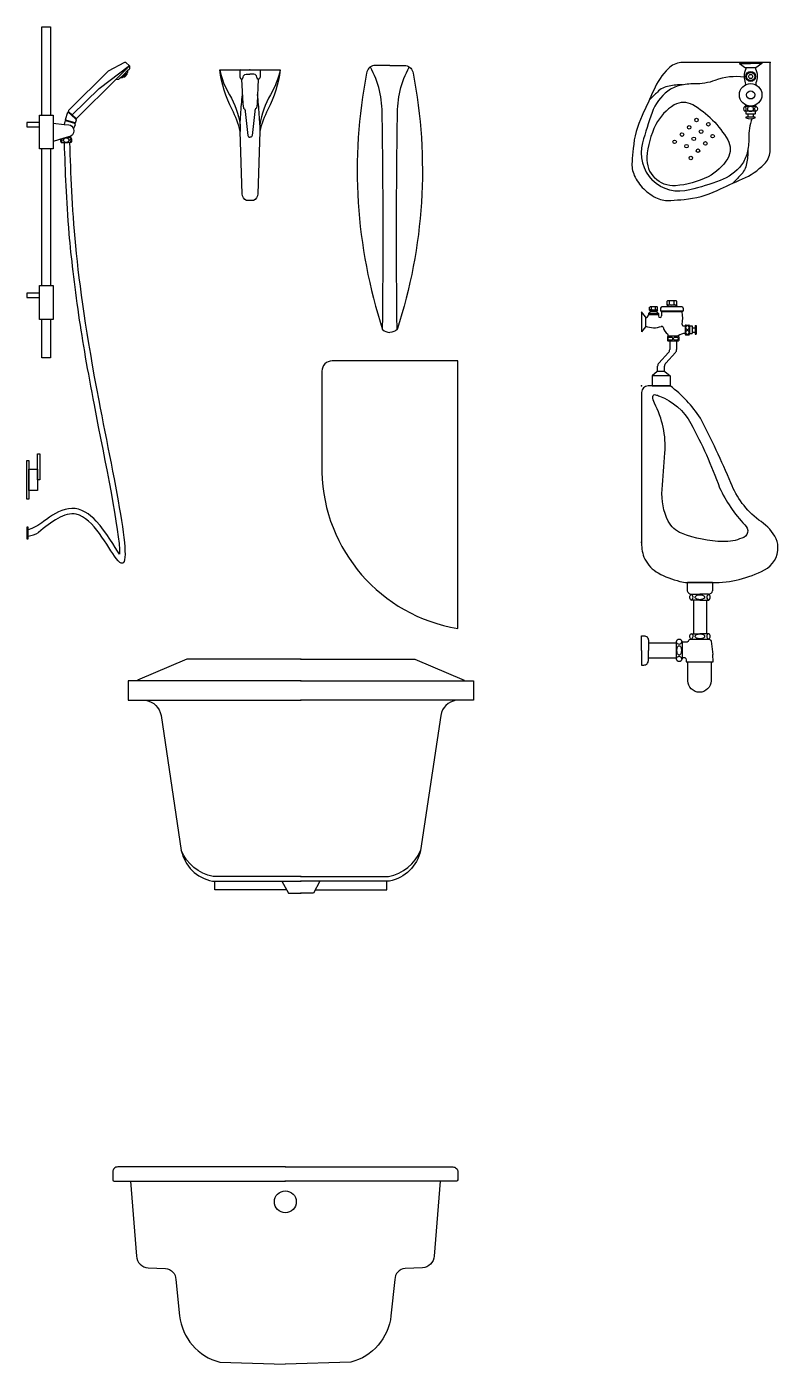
# Model space of a CAD drawing. Header units: metres. Extents: x 30 to 38.4, y 11.3 to 22.1.
# Drawn here: x 34.132 to 35.872, y 13.754 to 16.853 of the extents above; entities that cross this region are included whole.
import ezdxf
from ezdxf.enums import TextEntityAlignment as Align

# ---------------------------------------------------------------- set-up
doc = ezdxf.new("R2010")
doc.units = ezdxf.units.M
doc.header["$MEASUREMENT"] = 0
for name, color, linetype in [('ID-ELE', 7, 'Continuous'), ('ID-WC', 7, 'Continuous'), ('WC-DET1', 8, 'Continuous'), ('WC-DET2', 15, 'Continuous'), ('WC-OUTL', 7, 'Continuous'), ('WC-SERIAL', 4, 'Continuous')]:
    doc.layers.add(name, color=color, linetype=linetype)
doc.styles.get("Standard").update_dxf_attribs({"font": 'arial.ttf'})

# ---------------------------------------------------------------- blocks, each defined once
blk = doc.blocks.new('C306P')
at = {"color": 2}
blk.add_point((0, 0), dxfattribs=at)
at = {"layer": 'WC-DET1', "color": 7, "linetype": 'Continuous'}
for points in [[(-0.0219, 0.0003), (-0.0236, -0.001), (-0.0238, -0.0144, 0.211653), (-0.0208, -0.0213, 0.394858), (-0.0179, -0.0213, 0.198413), (-0.0158, -0.0167, -0.376581), (-0.0091, -0.0096), (0, -0.0096)], [(0.0219, 0.0003), (0.0236, -0.001), (0.0238, -0.0144, -0.211653), (0.0208, -0.0213, -0.394858), (0.0179, -0.0213, -0.198413), (0.0158, -0.0167, 0.376581), (0.0091, -0.0096), (0, -0.0096)]]:
    blk.add_lwpolyline(points, format="xyb", dxfattribs=at)
at = {"layer": 'WC-DET1', "color": 8}
for points in [[(-0.0702, 0, 0.078226), (-0.0473, -0.0578, -0.097113), (-0.023, -0.127, 2.232733)], [(0.0702, 0, -0.078226), (0.0473, -0.0578, 0.097113), (0.023, -0.127, -2.232733)], [(-0.023, -0.127, -0.003731), (-0.0197, -0.0801, -0.008293), (-0.0176, -0.0573, -0.615014)], [(0.023, -0.127, 0.003731), (0.0197, -0.0801, 0.008293), (0.0176, -0.0573, 0.615014)]]:
    blk.add_lwpolyline(points, format="xyb", dxfattribs=at)
at = {"layer": 'WC-DET1', "color": 8, "linetype": 'Continuous'}
for points in [[(-0.0193, -0.0218), (-0.0166, -0.0787), (-0.0148, -0.0889, -0.33122), (-0.0113, -0.0962), (-0.0048, -0.1519, 0.388144), (0, -0.156)], [(0.0193, -0.0218), (0.0166, -0.0787), (0.0148, -0.0889, 0.33122), (0.0113, -0.0962), (0.0048, -0.1519, -0.388144), (0, -0.156)]]:
    blk.add_lwpolyline(points, format="xyb", dxfattribs=at)
for points in [[(-0.023, -0.127), (-0.0225, -0.1427)], [(0.023, -0.127), (0.0225, -0.1427)]]:
    blk.add_lwpolyline(points, dxfattribs=at)
at = {"layer": 'WC-OUTL', "linetype": 'Continuous'}
blk.add_lwpolyline([(0, -0.3029), (-0.0078, -0.3029, -0.274441), (-0.0179, -0.287), (-0.0225, -0.1427, 0.057927), (-0.0415, -0.0918, -0.085378), (-0.0702, 0), (0, 0), (0.0702, 0, -0.085378), (0.0415, -0.0918, 0.057927), (0.0225, -0.1427), (0.0179, -0.287, -0.274441), (0.0078, -0.3029)], format="xyb", close=True, dxfattribs=at)
at = {"layer": 'WC-SERIAL', "flags": 3}
blk.add_attdef('SERIAL', text='', height=0.03, dxfattribs=at).set_placement((0.0112, 0.1248), align=Align.TOP_CENTER)
blk = doc.blocks.new('C306F')
at = {"layer": 'WC-DET1'}
for points in [[(-0.0167, -0.6118, 0.006232), (-0.0175, -0.1163, 0.12556), (-0.0447, -0.0035, -2.905495)], [(0.0167, -0.6118, -0.006232), (0.0175, -0.1163, -0.12556), (0.0447, -0.0035, 2.905495)]]:
    blk.add_lwpolyline(points, format="xyb", dxfattribs=at)
at = {"layer": 'WC-OUTL'}
for points in [[(0, 0), (-0.037, 0, 0.33664), (-0.0539, -0.0177, 0.12748), (-0.0167, -0.6118, 0.162992), (-0.0003, -0.6187, 0.326964)], [(0, 0), (0.0369, 0, -0.33664), (0.0538, -0.0177, -0.12748), (0.0167, -0.6118, -0.162992), (0.0002, -0.6187, -0.326964)]]:
    blk.add_lwpolyline(points, format="xyb", dxfattribs=at)
at = {"layer": 'WC-SERIAL', "flags": 3}
blk.add_attdef('SERIAL', text='', height=0.0309, dxfattribs=at).set_placement((0, -0.6202), align=Align.TOP_CENTER)
blk = doc.blocks.new('C306S')
at = {"layer": 'WC-OUTL'}
blk.add_lwpolyline([(0, 0), (-0.291, 0, 0.414214), (-0.3148, -0.0238), (-0.3148, -0.2575)], format="xyb", dxfattribs=at)
blk.add_lwpolyline([(0, -0.6201), (0, 0)], dxfattribs=at)
blk.add_arc((0.0612, -0.249), 0.3761, 181.2985, 260.6289, dxfattribs=at)
at = {"layer": 'WC-SERIAL', "flags": 3}
blk.add_attdef('SERIAL', text='', height=0.031, dxfattribs=at).set_placement((-0.1574, -0.6217), align=Align.TOP_CENTER)
blk = doc.blocks.new('C305P')
at = {"color": 2}
blk.add_point((0, 0), dxfattribs=at)
at = {"layer": 'WC-DET1', "color": 7}
blk.add_line((-0.0331, -0.0123), (-0.057, -0.0123), dxfattribs=at)
for points in [[(-0.0711, 0), (-0.0711, -0.0021)], [(-0.0711, -0.0021), (-0.057, -0.0123)], [(-0.019, -0.0021), (-0.0331, -0.0123)], [(-0.019, 0), (-0.019, -0.0021)], [(-0.0341, -0.102), (-0.057, -0.102)], [(-0.0334, -0.1129), (-0.057, -0.1129)], [(-0.0561, -0.102), (-0.0561, -0.0986)], [(-0.0513, -0.1198), (-0.0513, -0.1263)], [(-0.0396, -0.1198), (-0.0396, -0.1263)], [(-0.0344, -0.1263), (-0.0396, -0.1263)]]:
    blk.add_lwpolyline(points, dxfattribs=at)
at = {"layer": 'WC-DET1'}
for points in [[(-0.0711, -0.0021), (-0.0451, -0.0021)], [(-0.019, -0.0021), (-0.045, -0.0021)], [(-0.057, -0.1129), (-0.0585, -0.1129)], [(-0.0396, -0.1263), (-0.0513, -0.1263)]]:
    blk.add_lwpolyline(points, dxfattribs=at)
at = {"layer": 'WC-DET1', "color": 7}
for points in [[(-0.0566, -0.0123), (-0.0566, -0.0149, 0.203421), (-0.0574, -0.0472, -0.239604), (-0.0577, -0.0522, 0.107469)], [(-0.0335, -0.0123), (-0.0335, -0.0149, -0.203421), (-0.0327, -0.0472, 0.239604), (-0.0324, -0.0522, -0.107469)], [(-0.057, -0.102), (-0.0585, -0.102, 0.503615)], [(-0.0513, -0.1198), (-0.0541, -0.1198, -0.414214), (-0.0556, -0.1183), (-0.0556, -0.1145, 0.375735), (-0.057, -0.1129, 4.213531)], [(-0.0341, -0.0987), (-0.0341, -0.102), (-0.0333, -0.102), (-0.0324, -0.102, -0.532145), (-0.0324, -0.1129), (-0.0334, -0.1129, 0.309364), (-0.0348, -0.1144), (-0.0348, -0.1183, -0.414214), (-0.0363, -0.1198), (-0.0396, -0.1198)], [(-0.0513, -0.1263), (-0.0565, -0.1263), (-0.0565, -0.1283, 0.162899), (-0.0344, -0.1283), (-0.0344, -0.1263)]]:
    blk.add_lwpolyline(points, format="xyb", dxfattribs=at)
at = {"layer": 'WC-DET1', "color": 7, "linetype": 'Continuous'}
for points in [[(-0.0602, -0.0339, 0.125072), (-0.1277, -0.0414, -0.096697), (-0.1751, -0.0494, 0.065656), (-0.2093, -0.0531, 0.103059), (-0.237, -0.0662, 0.145695), (-0.2734, -0.1157, 0.020993), (-0.2953, -0.1857, 0.26257), (-0.2728, -0.2728)], [(-0.0423, -0.1299, 0.091853), (-0.0494, -0.1751, -0.065656), (-0.0531, -0.2093, -0.103059), (-0.0662, -0.237, -0.145695), (-0.1157, -0.2734, -0.020993), (-0.1857, -0.2953, -0.26257), (-0.2728, -0.2728)]]:
    blk.add_lwpolyline(points, format="xyb", dxfattribs=at)
at = {"layer": 'WC-DET1', "color": 8, "linetype": 'Continuous'}
for points in [[(-0.2031, -0.0517, 0.060506), (-0.2341, -0.0545, 0.152529), (-0.2611, -0.0684, -0.005457), (-0.2795, -0.0861, -0.005457)], [(-0.1332, -0.1332, 0.057719), (-0.1791, -0.0983, 0.274343), (-0.2221, -0.0983, 0.142621), (-0.2647, -0.1438, 0.100645), (-0.2854, -0.2193, 0.216675), (-0.2674, -0.2674)], [(-0.1332, -0.1332, -0.057719), (-0.0983, -0.1791, -0.274343), (-0.0983, -0.2221, -0.142621), (-0.1438, -0.2647, -0.100645), (-0.2193, -0.2854, -0.216675), (-0.2674, -0.2674)], [(-0.0517, -0.2031, -0.060506), (-0.0545, -0.2341, -0.152529), (-0.0684, -0.2611, 0.005457), (-0.0861, -0.2795, 0.005457)]]:
    blk.add_lwpolyline(points, format="xyb", dxfattribs=at)
at = {"layer": 'WC-DET1'}
blk.add_lwpolyline([(-0.0396, -0.1198), (-0.0513, -0.1198, -0.414214)], format="xyb", dxfattribs=at)
for centre, radius in [((-0.0451, -0.0323), 0.0115), ((-0.0451, -0.075), 0.00945)]:
    blk.add_circle(centre, radius, dxfattribs=at)
at = {"layer": 'WC-DET1', "color": 7}
blk.add_circle((-0.0451, -0.075), 0.0261, dxfattribs=at)
blk.add_arc((-0.0548, -0.1074), 0.00657, 123.9611, 236.0389, dxfattribs=at)
at = {"layer": 'WC-DET2'}
for points in [[(-0.0585, -0.1129, 0.623891), (-0.0585, -0.102, 1.602844)], [(-0.0324, -0.1129, -0.623891), (-0.0324, -0.102, -1.602844)]]:
    blk.add_lwpolyline(points, format="xyb", dxfattribs=at)
blk.add_lwpolyline([(-0.0454, -0.102, 0.075608), (-0.0483, -0.1024, 0.085896), (-0.0506, -0.1036, 0.106037), (-0.0522, -0.1054, 0.126576), (-0.0527, -0.1074, 0.126576), (-0.0522, -0.1094, 0.106037), (-0.0506, -0.1113, 0.085896), (-0.0483, -0.1124, 0.075608), (-0.0454, -0.1129, 0.075608), (-0.0426, -0.1124, 0.085896), (-0.0403, -0.1113, 0.106037), (-0.0387, -0.1094, 0.126576), (-0.0382, -0.1074, 0.126576), (-0.0387, -0.1054, 0.106037), (-0.0403, -0.1036, 0.085896), (-0.0426, -0.1024, 0.075608)], format="xyb", close=True, dxfattribs=at)
for radius in [0.00945, 0.00464]:
    blk.add_circle((-0.0451, -0.0323), radius, dxfattribs=at)
at = {"layer": 'WC-DET2', "linetype": 'Continuous'}
for centre in [(-0.1874, -0.15), (-0.1705, -0.1331), (-0.143, -0.143), (-0.2211, -0.1837), (-0.2042, -0.1669), (-0.1768, -0.1768), (-0.1599, -0.1599), (-0.15, -0.1874), (-0.1331, -0.1705), (-0.1937, -0.1937), (-0.1669, -0.2042), (-0.1837, -0.2211)]:
    blk.add_circle(centre, 0.00415, dxfattribs=at)
at = {"layer": 'WC-OUTL', "linetype": 'Continuous'}
blk.add_lwpolyline([(-0.2067, 0, 0.170319), (-0.2356, -0.0138, 0.094549), (-0.2697, -0.0639, -0.008456), (-0.2963, -0.1225, 0.089408), (-0.3171, -0.1992, 0.000736), (-0.3198, -0.2303, 0.127584), (-0.3145, -0.2614, 0.089603), (-0.2928, -0.2928, 0.089603), (-0.2614, -0.3145, 0.127584), (-0.2303, -0.3198, 0.000736), (-0.1992, -0.3171, 0.089408), (-0.1225, -0.2963, -0.008456), (-0.0639, -0.2697, 0.094549), (-0.0138, -0.2356, 0.170319), (0, -0.2067), (0, 0)], format="xyb", close=True, dxfattribs=at)
at = {"layer": 'WC-SERIAL', "flags": 3}
blk.add_attdef('SERIAL', text='', height=0.03, rotation=315, dxfattribs=at).set_placement((-0.2094, -0.219), align=Align.TOP_CENTER)
blk = doc.blocks.new('C305S')
at = {"color": 2}
blk.add_point((0, 0), dxfattribs=at)
at = {"layer": 'WC-DET1'}
for p, q in [((0.0812, 0.1875), (0.0587, 0.1875)), ((0.039, 0.1677), (0.016, 0.1677)), ((0.039, 0.1647), (0.016, 0.1647)), ((0.0365, 0.1757), (0.0185, 0.1757)), ((0.094, 0.1717), (0.046, 0.1717)), ((0.1009, 0.1393), (0.1009, 0.1217)), ((0.1109, 0.1393), (0.1109, 0.1213)), ((0.0844, 0.1157), (0.0616, 0.1157)), ((0.081, 0.1037), (0.065, 0.1037)), ((0.066, 0.0237), (0.024, 0.0237))]:
    blk.add_line(p, q, dxfattribs=at)
at = {"layer": 'WC-DET1', "color": 7}
for p, q in [((0.009, 0.1587), (0.009, 0.1387)), ((0.0345, 0.1727), (0.0205, 0.1727)), ((0.094, 0.1737), (0.046, 0.1737)), ((0.0788, 0.1837), (0.0613, 0.1837)), ((0.1169, 0.1348), (0.1169, 0.1248)), ((0.1239, 0.1348), (0.1239, 0.1248)), ((0.053, 0.0337), (0.037, 0.0337)), ((0.1641, -0.4556), (0.1059, -0.4556)), ((0.1197, -0.574), (0.135, -0.574)), ((0.1503, -0.574), (0.135, -0.574)), ((0.0156, -0.5953), (0.0156, -0.6127)), ((0.0156, -0.6301), (0.0156, -0.6127)), ((0.135, -0.6394), (0.1607, -0.6394))]:
    blk.add_line(p, q, dxfattribs=at)
at = {"layer": 'WC-DET1', "color": 8, "linetype": 'Continuous'}
for points in [[(0.1803, -0.2357, 0.079889), (0.2389, -0.3221, -0.644211), (0.2321, -0.3525, -0.111662), (0.1888, -0.3607, -0.087506), (0.0925, -0.3414, -0.187014), (0.0616, -0.3132, -0.135158), (0.0475, -0.24, 0.00112), (0.0539, -0.1553, 0.141756), (0.0295, -0.0398, -0.122959), (0.0257, -0.0244, -0.566715), (0.0321, -0.0206, -0.122644), (0.0411, -0.0238)], [(0.0411, -0.0238, -0.18228), (0.1139, -0.0866, -0.039442), (0.1803, -0.2357)]]:
    blk.add_lwpolyline(points, format="xyb", dxfattribs=at)
at = {"layer": 'WC-DET1', "color": 7}
for points in [[(0.1151, -0.4823, 0.010098), (0.1155, -0.4823), (0.135, -0.4823, 0.354513)], [(0.1549, -0.4823, -0.010098), (0.1545, -0.4823), (0.135, -0.4823, -0.354513)], [(0.135, -0.4963), (0.1197, -0.4963, -0.489026)], [(0.135, -0.4963), (0.1503, -0.4963, 0.489026)], [(0.1151, -0.5864), (0.1551, -0.5864, -0.017764), (0.1555, -0.5865)], [(0.1072, -0.6394), (0.135, -0.6394, 0.060615)]]:
    blk.add_lwpolyline(points, format="xyb", dxfattribs=at)
for points in [[(0.0796, -0.5953), (0.0796, -0.6301)], [(0.0937, -0.5932), (0.0937, -0.6304)]]:
    blk.add_lwpolyline(points, dxfattribs=at)
at = {"layer": 'WC-DET2'}
for p, q in [((0.0644, 0.19), (0.0644, 0.1962)), ((0.0756, 0.19), (0.0756, 0.1962)), ((0.023, 0.1777), (0.023, 0.1827)), ((0.032, 0.1777), (0.032, 0.1827))]:
    blk.add_line(p, q, dxfattribs=at)
for points in [[(0.1026, 0.1353, -0.067174), (0.1029, 0.1373, -0.079584), (0.1036, 0.1388, -0.107132), (0.1047, 0.1399, -0.140396), (0.1059, 0.1403, -0.140396), (0.1071, 0.1399, -0.107132), (0.1082, 0.1388, -0.079584), (0.1089, 0.1373, -0.067174), (0.1092, 0.1353, -0.067174), (0.1089, 0.1333, -0.079584), (0.1082, 0.1318, -0.107132), (0.1071, 0.1307, -0.140396), (0.1059, 0.1303, -0.140396), (0.1047, 0.1307, -0.107132), (0.1036, 0.1318, -0.079584), (0.1029, 0.1333, -0.067174)], [(0.1026, 0.1241, -0.067174), (0.1029, 0.1261, -0.079584), (0.1036, 0.1276, -0.107132), (0.1047, 0.1287, -0.140396), (0.1059, 0.1291, -0.140396), (0.1071, 0.1287, -0.107132), (0.1082, 0.1276, -0.079584), (0.1089, 0.1261, -0.067174), (0.1092, 0.1241, -0.067174), (0.1089, 0.1221, -0.079584), (0.1082, 0.1206, -0.107132), (0.1071, 0.1194, -0.140396), (0.1059, 0.1191, -0.140396), (0.1047, 0.1194, -0.107132), (0.1036, 0.1206, -0.079584), (0.1029, 0.1221, -0.067174)], [(0.0664, 0.1134, -0.067174), (0.0687, 0.1131, -0.079584), (0.0705, 0.1123, -0.107132), (0.0717, 0.111, -0.140396), (0.0721, 0.1096, -0.140396), (0.0717, 0.1083, -0.107132), (0.0705, 0.107, -0.079584), (0.0687, 0.1062, -0.067174), (0.0664, 0.1059, -0.067174), (0.0642, 0.1062, -0.079584), (0.0624, 0.107, -0.107132), (0.0611, 0.1083, -0.140396), (0.0607, 0.1096, -0.140396), (0.0611, 0.111, -0.107132), (0.0624, 0.1123, -0.079584), (0.0642, 0.1131, -0.067174)], [(0.0793, 0.1134, -0.067174), (0.0815, 0.1131, -0.079584), (0.0833, 0.1123, -0.107132), (0.0846, 0.111, -0.140396), (0.085, 0.1096, -0.140396), (0.0846, 0.1083, -0.107132), (0.0833, 0.107, -0.079584), (0.0815, 0.1062, -0.067174), (0.0793, 0.1059, -0.067174), (0.077, 0.1062, -0.079584), (0.0752, 0.107, -0.107132), (0.074, 0.1083, -0.140396), (0.0736, 0.1096, -0.140396), (0.074, 0.111, -0.107132), (0.0752, 0.1123, -0.079584), (0.077, 0.1131, -0.067174)], [(0.1459, -0.4896, -0.168895), (0.1453, -0.4915, -0.105177), (0.1427, -0.4936, -0.067297), (0.1394, -0.4948, -0.053447), (0.135, -0.4953, -0.053447), (0.1306, -0.4948, -0.067297), (0.1273, -0.4936, -0.105177), (0.1247, -0.4915, -0.168895), (0.1241, -0.4896, -0.168895), (0.1247, -0.4876, -0.105177), (0.1273, -0.4855, -0.067297), (0.1306, -0.4843, -0.053447), (0.135, -0.4838, -0.053447), (0.1394, -0.4843, -0.067297), (0.1427, -0.4855, -0.105177), (0.1453, -0.4876, -0.168895)], [(0.1459, -0.5802, -0.168895), (0.1453, -0.5821, -0.105177), (0.1427, -0.5842, -0.067297), (0.1394, -0.5854, -0.053447), (0.135, -0.5859, -0.053447), (0.1306, -0.5854, -0.067297), (0.1273, -0.5842, -0.105177), (0.1247, -0.5821, -0.168895), (0.1241, -0.5802, -0.168895), (0.1247, -0.5782, -0.105177), (0.1273, -0.5761, -0.067297), (0.1306, -0.5749, -0.053447), (0.135, -0.5745, -0.053447), (0.1394, -0.5749, -0.067297), (0.1427, -0.5761, -0.105177), (0.1453, -0.5782, -0.168895)], [(0.0869, -0.6018, -0.180613), (0.0886, -0.6024, -0.103043), (0.0906, -0.605, -0.062616), (0.0917, -0.6083, -0.048836), (0.0921, -0.6127, -0.048836), (0.0917, -0.6171, -0.062616), (0.0906, -0.6204, -0.103043), (0.0886, -0.623, -0.180613), (0.0869, -0.6236, -0.180613), (0.0851, -0.623, -0.103043), (0.0832, -0.6204, -0.062616), (0.0821, -0.6171, -0.048836), (0.0817, -0.6127, -0.048836), (0.0821, -0.6083, -0.062616), (0.0832, -0.605, -0.103043), (0.0851, -0.6024, -0.180613)]]:
    blk.add_lwpolyline(points, format="xyb", close=True, dxfattribs=at)
for centre, radius, start, end in [((0.0616, 0.1903), 0.00283, 186.6919, 353.3081), ((0.0616, 0.1937), 0.00376, 41.5515, 95.192), ((0.07, 0.1842), 0.0133, 64.9424, 115.0576), ((0.07, 0.195), 0.00758, 222.075, 317.925), ((0.0784, 0.1937), 0.00379, 89.1986, 137.9376), ((0.0784, 0.1903), 0.00283, 186.7327, 353.2673), ((0.0208, 0.178), 0.00227, 186.6919, 353.3081), ((0.0208, 0.1807), 0.00301, 41.5515, 95.192), ((0.0275, 0.1731), 0.0106, 64.9424, 115.0576), ((0.0275, 0.1818), 0.00606, 222.075, 317.925), ((0.0343, 0.1807), 0.00303, 89.1986, 137.9376), ((0.0343, 0.178), 0.00227, 186.7327, 353.2673), ((0.1122, -0.4895), 0.00694, 286.7735, 72.0012), ((0.1578, -0.4895), 0.00694, 107.9988, 253.2265), ((0.1122, -0.5801), 0.00694, 294.1626, 62.0319), ((0.1578, -0.5801), 0.00694, 117.9681, 245.8374), ((0.0866, -0.5907), 0.00745, 199.5532, 340.4468), ((0.0866, -0.6347), 0.00745, 19.5532, 160.4468)]:
    blk.add_arc(centre, radius, start, end, dxfattribs=at)
at = {"layer": 'WC-OUTL'}
for p, q in [((0.0587, 0.1875), (0.0587, 0.1962)), ((0.0587, 0.1875), (0.0613, 0.1837)), ((0.0785, 0.1975), (0.0612, 0.1975)), ((0.0812, 0.1875), (0.0788, 0.1837)), ((0.0812, 0.1875), (0.0812, 0.1962)), ((0, 0.1717), (0, 0.1257)), ((0.009, 0.1602), (0, 0.1717)), ((0.009, 0.1602), (0.009, 0.1587)), ((0.0205, 0.1727), (0.016, 0.1677)), ((0.016, 0.1677), (0.016, 0.1647)), ((0.0185, 0.1757), (0.0185, 0.1827)), ((0.0185, 0.1757), (0.0205, 0.1727)), ((0.0343, 0.1837), (0.0205, 0.1837)), ((0.0365, 0.1757), (0.0345, 0.1727)), ((0.039, 0.1677), (0.0345, 0.1727)), ((0.0365, 0.1757), (0.0365, 0.1827)), ((0.039, 0.1677), (0.039, 0.1622)), ((0.044, 0.1807), (0.044, 0.1737)), ((0.046, 0.1737), (0.044, 0.1737)), ((0.046, 0.1737), (0.046, 0.1622)), ((0.0613, 0.1837), (0.047, 0.1837)), ((0.093, 0.1837), (0.0788, 0.1837)), ((0.096, 0.1737), (0.094, 0.1737)), ((0.094, 0.1737), (0.094, 0.1717)), ((0.096, 0.1807), (0.096, 0.1737)), ((0.009, 0.1372), (0, 0.1257)), ((0.009, 0.1387), (0.009, 0.1372)), ((0.0966, 0.1393), (0.1009, 0.1393)), ((0.1029, 0.1413), (0.1089, 0.1413)), ((0.1109, 0.1393), (0.1169, 0.1393)), ((0.1169, 0.1393), (0.1169, 0.1348)), ((0.1169, 0.1348), (0.1239, 0.1348)), ((0.1169, 0.1248), (0.1239, 0.1248)), ((0.1169, 0.1248), (0.1169, 0.1213)), ((0.1239, 0.1398), (0.1264, 0.1398)), ((0.1239, 0.1398), (0.1239, 0.1348)), ((0.1239, 0.1248), (0.1239, 0.1198)), ((0.1264, 0.1398), (0.1264, 0.1198)), ((0.06, 0.1142), (0.0616, 0.1157)), ((0.06, 0.1142), (0.06, 0.1052)), ((0.06, 0.1052), (0.0616, 0.1037)), ((0.0616, 0.1157), (0.0616, 0.1174)), ((0.065, 0.1037), (0.0616, 0.1037)), ((0.065, 0.1037), (0.065, 0.0846)), ((0.0844, 0.1037), (0.081, 0.1037)), ((0.081, 0.1037), (0.081, 0.0846)), ((0.0844, 0.1157), (0.0844, 0.1159)), ((0.086, 0.1142), (0.0844, 0.1157)), ((0.086, 0.1052), (0.0844, 0.1037)), ((0.086, 0.1142), (0.086, 0.1052)), ((0.1009, 0.1217), (0.1009, 0.1203)), ((0.1029, 0.1183), (0.1089, 0.1183)), ((0.1109, 0.1213), (0.1109, 0.1203)), ((0.1109, 0.1213), (0.1169, 0.1213)), ((0.1239, 0.1198), (0.1264, 0.1198)), ((0.0624, 0.0779), (0.0396, 0.0526)), ((0.0784, 0.0779), (0.0556, 0.0526)), ((0.036, 0.0337), (0.024, 0.0237)), ((0.037, 0.0337), (0.036, 0.0337)), ((0.037, 0.0337), (0.037, 0.0459)), ((0.053, 0.0337), (0.053, 0.0459)), ((0.054, 0.0337), (0.053, 0.0337)), ((0.054, 0.0337), (0.066, 0.0237)), ((0.024, 0.0237), (0.024, 0)), ((0.066, 0.0237), (0.066, 0)), ((0.1056, -0.4556), (0.1056, -0.4745)), ((0.1644, -0.4556), (0.1644, -0.4745)), ((0.1145, -0.574), (0.1197, -0.574)), ((0.1555, -0.574), (0.1503, -0.574)), ((0.0796, -0.6301), (0.0796, -0.6322)), ((0.1607, -0.6394), (0.1654, -0.6394)), ((0.1654, -0.6394), (0.1651, -0.6226))]:
    blk.add_line(p, q, dxfattribs=at)
at = {"layer": 'WC-OUTL', "linetype": 'Continuous'}
blk.add_line((0.024, 0), (0.066, 0), dxfattribs=at)
blk.add_lwpolyline([(0.0073, -0.4012, 0.147517), (0.0381, -0.4333, 0.072712), (0.0885, -0.4527, 0.028781), (0.1059, -0.4556), (0.1641, -0.4556, 0.120202), (0.2846, -0.4263, 0.289533), (0.3156, -0.3733, 0.131317), (0.3087, -0.3479, 0.10954), (0.271, -0.3106, -0.135032), (0.2067, -0.2247, 0.0194), (0.1361, -0.0745, 0.088403), (0.066, 0), (0.0149, 0, 0.414214), (0, -0.0149), (0, -0.3638, 0.125819)], format="xyb", close=True, dxfattribs=at)
blk.add_lwpolyline([(0, -0.3638, -0.01455), (0, -0.3613)], format="xyb", dxfattribs=at)
at = {"layer": 'WC-OUTL'}
for points in [[(0.1197, -0.4963), (0.1145, -0.4963, -0.489026), (0.1151, -0.4823, -2.16941)], [(0.1503, -0.4963), (0.1555, -0.4963, 0.489026), (0.1549, -0.4823, 2.16941)], [(0, -0.6127), (0, -0.5787), (0.0052, -0.5787, -0.414214), (0.0156, -0.589), (0.0156, -0.5953), (0.0796, -0.5953)], [(0.0937, -0.5932), (0.1046, -0.5932, 0.171598), (0.1073, -0.5923), (0.1087, -0.5911, -0.360835), (0.1145, -0.5864, 3.113304)], [(0.1151, -0.5864), (0.1145, -0.5864, -0.499563), (0.1145, -0.574, -2.219789)], [(0.1549, -0.5864), (0.1555, -0.5864, 0.499563), (0.1555, -0.574, 2.219789)], [(0.1555, -0.5865, -0.347972), (0.1606, -0.5911), (0.1651, -0.6226)], [(0, -0.6127), (0, -0.6467), (0.0052, -0.6467, 0.414214), (0.0156, -0.6364), (0.0156, -0.6301), (0.0796, -0.6301)], [(0.0937, -0.6304, -0.672461), (0.103, -0.6343), (0.103, -0.6394), (0.1072, -0.6394, 0.060615)], [(0.1607, -0.6394), (0.1607, -0.6831, -1), (0.1072, -0.6831), (0.1072, -0.6394)]]:
    blk.add_lwpolyline(points, format="xyb", dxfattribs=at)
for points in [[(0.1197, -0.4963), (0.1197, -0.574)], [(0.1503, -0.4963), (0.1503, -0.574)], [(0.0796, -0.5932), (0.0796, -0.5953)], [(0.0796, -0.6301), (0.0796, -0.6322)], [(0.0937, -0.6304), (0.0937, -0.6322)]]:
    blk.add_lwpolyline(points, dxfattribs=at)
for centre, radius, start, end in [((0.0616, 0.1937), 0.00376, 95.192, 138.4485), ((0.0784, 0.1937), 0.00379, 42.0624, 89.1986), ((0.0092, 0.1655), 0.00684, 268.2272, 352.9754), ((0.0208, 0.1807), 0.00301, 95.192, 138.4485), ((0.0343, 0.1807), 0.00303, 42.0624, 89.1986), ((0.0425, 0.1622), 0.0035, 180, 0), ((0.047, 0.1807), 0.003, 90, 180), ((0.093, 0.1807), 0.003, 0, 90), ((0.0053, 0.1582), 0.0897, 350.1242, 8.6337), ((0.028, 0.1843), 0.0494, 247.3716, 290.9586), ((0.0468, 0.1354), 0.003, 11.4698, 110.9586), ((0.0751, 0.1411), 0.0259, 191.4698, 235.1842), ((0.0966, 0.1423), 0.003, 170.1242, 270), ((0.1029, 0.1393), 0.002, 90, 180), ((0.1089, 0.1393), 0.002, 0, 90), ((0.0586, 0.1174), 0.003, 0, 55.1842), ((0.0849, 0.1159), 0.0005, 127.3249, 180), ((0.1004, 0.0956), 0.0261, 88.9204, 127.3249), ((0.1029, 0.1203), 0.002, 180, 270), ((0.1089, 0.1203), 0.002, 270, 360), ((0.055, 0.0846), 0.01, 317.9285, 0), ((0.071, 0.0846), 0.01, 317.9285, 0), ((0.047, 0.0459), 0.01, 137.9285, 180), ((0.063, 0.0459), 0.01, 137.9285, 180), ((0.1151, -0.4726), 0.00969, 191.2972, 269.8171), ((0.1549, -0.4726), 0.00969, 270.1829, 348.7028), ((0.0866, -0.5946), 0.00716, 11.5293, 168.4707), ((0.0866, -0.6307), 0.00716, 191.5293, 348.4707)]:
    blk.add_arc(centre, radius, start, end, dxfattribs=at)
at = {"layer": 'WC-SERIAL', "flags": 3}
blk.add_attdef('SERIAL', text='', height=0.03, dxfattribs=at).set_placement((0.1548, -0.3953), align=Align.TOP_CENTER)
blk = doc.blocks.new('BH221F')
at = {"layer": 'WC-DET1', "color": 7}
for points in [[(0, 0), (-0.3793, 0)], [(-0.002, 0), (0.3773, 0)]]:
    blk.add_lwpolyline(points, dxfattribs=at)
at = {"layer": 'WC-DET2'}
for points in [[(-0.36, -0.045, -0.315222), (-0.325, -0.08), (-0.278, -0.393, 0.300819), (-0.206, -0.464), (0, -0.464)], [(0.358, -0.045, 0.315222), (0.323, -0.08), (0.276, -0.393, -0.300819), (0.204, -0.464), (-0.002, -0.464)], [(0, -0.453), (-0.204, -0.453, -0.254008), (-0.278, -0.393, -1.148441)], [(-0.002, -0.453), (0.202, -0.453, 0.254008), (0.276, -0.393, 1.148441)]]:
    blk.add_lwpolyline(points, format="xyb", dxfattribs=at)
for points in [[(-0.0343, -0.484), (-0.2, -0.484), (-0.2, -0.464)], [(-0.045, -0.464), (-0.03, -0.492), (0, -0.492)], [(0.043, -0.464), (0.028, -0.492), (-0.002, -0.492)], [(0.0323, -0.484), (0.198, -0.484), (0.198, -0.464)]]:
    blk.add_lwpolyline(points, dxfattribs=at)
at = {"layer": 'WC-OUTL'}
for points in [[(0, 0.05), (-0.265, 0.05), (-0.3793, 0.0013)], [(-0.002, 0.05), (0.263, 0.05), (0.3773, 0.0013)], [(-0.3793, 0), (-0.401, 0), (-0.401, -0.045), (-0.36, -0.045)], [(0.3773, 0), (0.399, 0), (0.399, -0.045), (0.358, -0.045)], [(-0.36, -0.045), (0, -0.045)], [(0.358, -0.045), (-0.002, -0.045)]]:
    blk.add_lwpolyline(points, dxfattribs=at)
at = {"layer": 'WC-SERIAL', "flags": 3}
blk.add_attdef('SERIAL', text='', height=0.0293, dxfattribs=at).set_placement((-0.001, -0.5155), align=Align.TOP_CENTER)
blk = doc.blocks.new('BT212F')
at = {"color": 2}
blk.add_point((0, 0), dxfattribs=at)
at = {"layer": 'WC-DET2', "linetype": 'Continuous'}
for points in [[(-0.3587, 0), (-0.345, -0.1731, 0.368824), (-0.3176, -0.2005), (-0.2775, -0.2023, -0.409089), (-0.2538, -0.2278), (-0.2447, -0.3116, 0.311987), (-0.1517, -0.4191), (0, -0.4239)], [(0.3587, 0), (0.345, -0.1731, -0.368824), (0.3176, -0.2005), (0.2775, -0.2023, 0.409089), (0.2538, -0.2278), (0.2447, -0.3116, -0.311987), (0.1517, -0.4191), (0, -0.4239)]]:
    blk.add_lwpolyline(points, format="xyb", dxfattribs=at)
blk.add_circle((0, -0.0474), 0.0254, dxfattribs=at)
at = {"layer": 'WC-OUTL', "linetype": 'Continuous'}
for points in [[(0.0002, 0.0334), (-0.3881, 0.0334, 0.414214), (-0.3998, 0.0217), (-0.3998, 0.005, 0.414214), (-0.3948, 0), (0, 0)], [(-0.0002, 0.0334), (0.3881, 0.0334, -0.414214), (0.3998, 0.0217), (0.3998, 0.005, -0.414214), (0.3948, 0), (0, 0)]]:
    blk.add_lwpolyline(points, format="xyb", dxfattribs=at)
at = {"layer": 'WC-SERIAL', "flags": 3}
blk.add_attdef('SERIAL', text='', height=0.03, dxfattribs=at).set_placement((-0.0194, -0.1165), align=Align.TOP_CENTER)
blk = doc.blocks.new('SHOWER01')
at = {"color": 1}
for p, q in [((1117.6357, 1069.9855), (1117.6409, 1070.0022)), ((1117.6342, 1069.9807), (1117.6326, 1069.9743)), ((1117.6363, 1069.9823), (1117.6342, 1069.9807)), ((1117.6367, 1069.9836), (1117.6357, 1069.985)), ((1117.6545, 1069.9638), (1117.6584, 1069.9739)), ((1117.6584, 1069.9739), (1117.6573, 1069.9762)), ((1117.6587, 1069.978), (1117.6608, 1069.9847)), ((1117.659, 1069.9868), (1117.6607, 1069.9853))]:
    blk.add_line(p, q, dxfattribs=at)
at = {"color": 8}
for p, q in [((1117.6418, 1070.0025), (1117.659, 1069.9868)), ((1117.6573, 1069.9762), (1117.6363, 1069.9823)), ((1117.6577, 1069.9776), (1117.6367, 1069.9836))]:
    blk.add_line(p, q, dxfattribs=at)
at = {"color": 1}
for points in [[(1117.5808, 1069.9958), (1117.5808, 1070.2005)], [(1117.5808, 1069.9958), (1117.5808, 1070.2005), (1117.6008, 1070.2005), (1117.6008, 1069.9958)], [(1117.7724, 1070.1178), (1117.7342, 1070.0978)], [(1117.7756, 1070.1177), (1117.7724, 1070.1178)], [(1117.7756, 1070.1177), (1117.7838, 1070.1102)], [(1117.6433, 1070.0071), (1117.7342, 1070.0978)], [(1117.7692, 1070.0844), (1117.7677, 1070.0829)], [(1117.7692, 1070.0844), (1117.7727, 1070.0844)], [(1117.7754, 1070.087), (1117.7727, 1070.0844)], [(1117.7754, 1070.087), (1117.778, 1070.0897)], [(1117.778, 1070.0932), (1117.7795, 1070.0947)], [(1117.778, 1070.0932), (1117.778, 1070.0897)], [(1117.7795, 1070.0987), (1117.7838, 1070.103)], [(1117.7795, 1070.0987), (1117.7795, 1070.0947)], [(1117.7838, 1070.1102), (1117.7838, 1070.103)], [(1117.6602, 1069.9881), (1117.6619, 1069.9886), (1117.7521, 1070.0786)], [(1117.7521, 1070.0786), (1117.7594, 1070.0787)], [(1117.7637, 1070.0829), (1117.7594, 1070.0787)], [(1117.7637, 1070.0829), (1117.7677, 1070.0829)], [(1117.6429, 1070.0038), (1117.6417, 1070.0025)], [(1117.6429, 1070.0038), (1117.6433, 1070.0071)], [(1117.6067, 1069.9773), (1117.6326, 1069.9743)], [(1117.6367, 1069.9836), (1117.6363, 1069.9823)], [(1117.6577, 1069.9776), (1117.6573, 1069.9762)], [(1117.6587, 1069.978), (1117.6577, 1069.9776)], [(1117.6603, 1069.9881), (1117.659, 1069.9868)], [(1117.6314, 1069.9421), (1117.6067, 1069.9348)], [(1117.6305, 1069.932), (1117.637, 1069.932), (1117.6417, 1069.932)], [(1117.6425, 1069.9454), (1117.6314, 1069.9421)], [(1117.6481, 1069.9437), (1117.6481, 1069.947)], [(1117.5808, 1069.6005), (1117.5808, 1069.9174)], [(1117.5808, 1069.6005), (1117.5808, 1069.9174)], [(1117.6008, 1069.9174), (1117.6008, 1069.6005)], [(1117.6008, 1069.6512), (1117.6008, 1069.6005)], [(1117.5808, 1069.4334), (1117.5808, 1069.5221)], [(1117.6008, 1069.5221), (1117.6008, 1069.4334), (1117.5808, 1069.4334), (1117.5808, 1069.5221)], [(1117.5808, 1069.4334), (1117.5808, 1069.5221)], [(1117.6008, 1069.5221), (1117.6008, 1069.4334)], [(1117.6008, 1069.5221), (1117.6008, 1069.4334)]]:
    blk.add_lwpolyline(points, dxfattribs=at)
at = {"color": 8}
for points in [[(1117.7132, 1070.0577), (1117.7838, 1070.1103)], [(1117.7521, 1070.0786), (1117.7838, 1070.1102)], [(1117.7716, 1070.0908), (1117.7637, 1070.0829)], [(1117.7736, 1070.0888), (1117.7692, 1070.0844)], [(1117.7716, 1070.0908), (1117.7795, 1070.0987)], [(1117.7736, 1070.0888), (1117.778, 1070.0932)], [(1117.6514, 1069.9961), (1117.7132, 1070.0577)], [(1117.6429, 1070.0038), (1117.6602, 1069.9881)], [(1117.637, 1069.9437), (1117.6481, 1069.9437)], [(1117.6441, 1069.9458), (1117.6481, 1069.9458)]]:
    blk.add_lwpolyline(points, dxfattribs=at)
at = {"color": 1}
for points in [[(1117.5757, 1069.9958), (1117.6067, 1069.9958), (1117.6067, 1069.9174), (1117.5757, 1069.9174)], [(1117.5458, 1069.9686), (1117.5757, 1069.9686), (1117.5757, 1069.9786), (1117.5458, 1069.9786)], [(1117.5757, 1069.6005), (1117.6067, 1069.6005), (1117.6067, 1069.5221), (1117.5757, 1069.5221)], [(1117.5458, 1069.5734), (1117.5757, 1069.5734), (1117.5757, 1069.5834), (1117.5458, 1069.5834)], [(1117.5708, 1069.2105), (1117.5758, 1069.2105), (1117.5758, 1069.1505), (1117.5708, 1069.1505)], [(1117.5508, 1069.1755), (1117.5708, 1069.1755), (1117.5708, 1069.1255), (1117.5508, 1069.1255)]]:
    blk.add_lwpolyline(points, close=True, dxfattribs=at)
for points in [[(1117.6326, 1069.9743), (1117.6431, 1069.9731, -0.284067), (1117.6545, 1069.9638)], [(1117.6545, 1069.9638, -0.358479), (1117.6483, 1069.9471), (1117.6425, 1069.9454)], [(1117.6243, 1069.94, 0.192562), (1117.6258, 1069.932), (1117.6305, 1069.932)], [(1117.6481, 1069.9437, -0.291088), (1117.6481, 1069.932), (1117.6418, 1069.932)]]:
    blk.add_lwpolyline(points, format="xyb", dxfattribs=at)
at = {"color": 8}
blk.add_lwpolyline([(1117.6372, 1069.9423, 0.070813), (1117.6346, 1069.9419, 0.082422), (1117.6325, 1069.9409, 0.106824), (1117.631, 1069.9393, 0.134143), (1117.6305, 1069.9376, 0.134143), (1117.631, 1069.9359, 0.106824), (1117.6325, 1069.9343, 0.082422), (1117.6346, 1069.9333, 0.070813), (1117.6372, 1069.9329, 0.070813), (1117.6399, 1069.9333, 0.082422), (1117.6419, 1069.9343, 0.106824), (1117.6434, 1069.9359, 0.134143), (1117.6439, 1069.9376, 0.134143), (1117.6434, 1069.9393, 0.106824), (1117.6419, 1069.9409, 0.082422), (1117.6399, 1069.9419, 0.070813)], format="xyb", close=True, dxfattribs=at)
blk.add_lwpolyline([(1117.5458, 1069.1955), (1117.5508, 1069.1955), (1117.5508, 1069.1055), (1117.5458, 1069.1055)], close=True)
at = {"color": 1}
for centre, start, end in [((1117.6414, 1070.0021), 47.7095, 162.4625), ((1117.6362, 1069.9853), 162.4625, 214.2068), ((1117.6603, 1069.9849), 342.4625, 47.7095)]:
    blk.add_arc(centre, 0.000527, start, end, dxfattribs=at)
at = {"color": 8}
for centre, start, end in [((1117.6232, 1069.9375), 294.5114, 43.6178), ((1117.6509, 1069.9375), 113.0065, 243.2086)]:
    blk.add_arc(centre, 0.00457, start, end, dxfattribs=at)
at = {"layer": 'ID-ELE', "color": 7, "ltscale": 0.025}
blk.add_lwpolyline([(1117.5458, 1069.0407), (1117.5458, 1069.0136), (1117.5488, 1069.0136), (1117.5488, 1069.0407), (1117.5458, 1069.0407)], dxfattribs=at)
blk.add_arc((1117.535, 1069.0951), 0.0765, 280.4518, 299.8047, dxfattribs=at)
blk.add_spline([(1117.645, 1069.932), (1117.7126, 1069.3341), (1117.753, 1068.9682), (1117.6606, 1069.0709), (1117.573, 1069.0287)], degree=3, dxfattribs=at)
for points, knots in [([(1117.6325, 1069.9316), (1117.6346, 1069.8663), (1117.6366, 1069.8006), (1117.6483, 1069.666), (1117.6552, 1069.6047), (1117.6749, 1069.4715), (1117.6866, 1069.4029), (1117.7272, 1069.1915), (1117.7614, 1069.0299), (1117.761, 1068.9784)], [0, 0, 0, 0, 0.2686654, 0.2686654, 0.4526822, 0.4526822, 0.6068069, 0.6068069, 0.8654739, 0.8654739, 0.8654739, 0.8654739]), ([(1117.761, 1068.9784), (1117.7493, 1068.9947), (1117.7304, 1069.0292), (1117.6914, 1069.0712), (1117.6717, 1069.0849), (1117.6289, 1069.0837), (1117.6098, 1069.0722), (1117.5828, 1069.0526), (1117.5744, 1069.0434), (1117.5488, 1069.0348)], [0.9749708, 0.9749708, 0.9749708, 0.9749708, 1.0617489, 1.0617489, 1.1196031, 1.1196031, 1.1774572, 1.1774572, 1.2042297, 1.2042297, 1.2042297, 1.2042297])]:
    blk.add_open_spline(points, degree=3, knots=knots, dxfattribs=at)

msp = doc.modelspace()

# ---------------------------------------------------------------- block references
at = {"color": 7}
msp.add_blockref('SHOWER01', (-1083.4142, -1053.3474), dxfattribs=at)
at = {"layer": 'ID-WC'}
for name, p in [('C305P', (35.8534, 16.7701)), ('C306P', (34.6487, 16.7531)), ('C306F', (34.9726, 16.7632)), ('C305S', (35.5559, 16.0206)), ('C306S', (35.1301, 16.0787)), ('BH221F', (34.7676, 15.3372)), ('BT212F', (34.7305, 14.1775))]:
    msp.add_blockref(name, p, dxfattribs=at)

doc.saveas('drawing.dxf')
